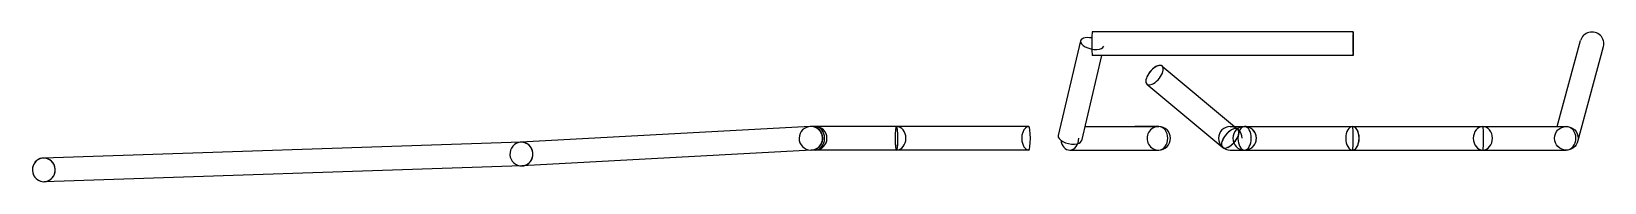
# Model space of a CAD drawing. Header units: millimetres. Extents: x -0.1 to 99.3, y -0.1 to 9.5.
import ezdxf

# ---------------------------------------------------------------- set-up
doc = ezdxf.new("R2010")
doc.units = ezdxf.units.MM

msp = doc.modelspace()

# ---------------------------------------------------------------- linework, layer by layer
at = {"layer": 'sheet_layer'}
for p, q in [((83.4283, 9.49997), (66.9396, 9.49997)), ((96.3171, 3.49997), (97.7897, 8.94576)), ((66.2096, 8.92178), (64.7975, 2.92178)), ((67.5336, 7.99997), (66.2576, 2.57816)), ((83.4283, 7.99997), (66.9396, 7.99997)), ((97.6152, 2.55418), (99.2377, 8.55418)), ((71.3677, 7.32515), (75.9388, 3.49997)), ((70.4051, 6.17479), (75.1851, 2.17479)), ((49.1383, 3.49885), (30.8597, 2.49929)), ((49.4423, 3.49997), (49.1792, 3.49997)), ((54.5819, 3.49997), (49.4423, 3.49997)), ((62.949, 3.49997), (54.5819, 3.49997)), ((66.4746, 3.49997), (71.1495, 3.49997)), ((71.1495, 3.49997), (69.6322, 3.49997)), ((75.6664, 3.49997), (76.5697, 3.49997)), ((76.5697, 3.49997), (83.3845, 3.49997)), ((83.3845, 3.49997), (91.6201, 3.49997)), ((91.6201, 3.49997), (96.8912, 3.49997)), ((30.8672, 2.49954), (0.696923, 1.49956)), ((49.2202, 2.00109), (30.9335, 1.00109)), ((49.4423, 1.99997), (49.1997, 1.99997)), ((54.5819, 1.99997), (49.4423, 1.99997)), ((62.949, 1.99997), (54.5819, 1.99997)), ((65.5276, 1.99997), (71.1495, 1.99997)), ((75.6664, 1.99997), (76.5697, 1.99997)), ((76.5697, 1.99997), (83.3845, 1.99997)), ((83.3845, 1.99997), (91.6201, 1.99997)), ((91.6201, 1.99997), (96.8912, 1.99997)), ((30.9174, 1.00038), (0.746613, 0.000381))]:
    msp.add_line(p, q, dxfattribs=at)
msp.add_circle((96.8912, 2.74997), 0.75, dxfattribs=at)
for centre, major_axis, ratio, start_param, end_param in [((66.9396, 8.74997), (0.730055, -0.171814), 0.458909, 2.50839, 3.14159), ((66.9396, 8.74997), (0.730055, -0.171814), 0.458909, 1.69754, 2.50839), ((66.9396, 8.74997), (0, -0.75), 0.0212718, 3.14159, 6.28319), ((83.4283, 8.74997), (0, -0.75), 0.0212718, 3.14159, 6.28319), ((83.4283, 8.74997), (0, -0.75), 0.0212718, 1.5708, 3.14159), ((98.5137, 8.74997), (-0.723994, 0.195787), 0.970349, 3.14159, 6.28319), ((66.9396, 8.74997), (0.730055, -0.171814), 0.458909, 3.14159, 6.28319), ((83.4283, 8.74997), (0, -0.75), 0.0212718, 0, 1.5708), ((70.8864, 6.74997), (0.481323, 0.575177), 0.476344, 3.90666, 3.14159), ((70.8864, 6.74997), (0.481323, 0.575177), 0.476344, 6.28319, 3.90666), ((49.1792, 2.74997), (0, -0.75), 0.999222, 3.14159, 3.09433), ((49.1792, 2.74997), (0.040952, -0.748881), 0.969746, 6.28319, 3.14159), ((49.1792, 2.74997), (0, -0.75), 0.999222, 6.28319, 3.14159), ((49.4423, 2.74997), (0, -0.75), 0.999222, 6.28319, 3.14159), ((49.4423, 2.74997), (0, -0.75), 0.792701, 6.28319, 3.14159), ((54.5819, 2.74997), (0, -0.75), 0.122754, 3.14159, 1.5708), ((54.5819, 2.74997), (0, -0.75), 0.122754, 1.5708, 0), ((54.5819, 2.74997), (0, -0.75), 0.122754, 6.28319, 3.14159), ((54.5819, 2.74997), (0, -0.75), 0.792701, 6.28319, 3.14159), ((62.949, 2.74997), (0, -0.75), 0.60961, 3.14159, 6.28319), ((62.949, 2.74997), (0, -0.75), 0.122754, 6.28319, 3.14159), ((71.1495, 2.74997), (0, -0.75), 0.984434, 3.14159, 6.28319), ((71.1495, 2.74997), (0, 0.75), 0.758898, 4.71239, 6.28319), ((71.1495, 2.74997), (0, -0.75), 0.984434, 1.5708, 3.14159), ((75.6664, 2.74997), (0, 0.75), 0.99483, 4.71239, 3.14159), ((75.6664, 2.74997), (0.481323, 0.575177), 0.476344, 3.14159, 3.07024), ((75.6664, 2.74997), (0.481323, 0.575177), 0.476344, 3.90666, 3.14159), ((76.5697, 2.74997), (0, 0.75), 0.99483, 6.28319, 4.71239), ((76.5697, 2.74997), (0, 0.75), 0.99483, 4.71239, 3.14159), ((76.5697, 2.74997), (0, 0.75), 0.564227, 6.28319, 4.71239), ((76.5697, 2.74997), (0, 0.75), 0.564227, 4.71239, 3.14159), ((76.5697, 2.74997), (0, 0.75), 0.99483, 3.14159, 0), ((83.3845, 2.74997), (0, 0.75), 0.564227, 6.28319, 4.71239), ((83.3845, 2.74997), (0, 0.75), 0.564227, 4.71239, 3.14159), ((83.3845, 2.74997), (0, 0.75), 0.564227, 3.14159, 0), ((83.3845, 2.74997), (0, 0.75), 0.0669422, 4.71239, 6.28319), ((91.6201, 2.74997), (0, 0.75), 0.805526, 0, 3.14159), ((91.6201, 2.74997), (0, 0.75), 0.805526, 4.71239, 6.28319), ((91.6201, 2.74997), (0, 0.75), 0.0669422, 4.71239, 6.28319), ((96.8912, 2.74997), (0, 0.75), 0.805526, 4.71239, 6.28319), ((30.8926, 1.74997), (0.040952, -0.748881), 0.969746, 0.0117243, 0), ((30.8926, 1.74997), (0.040952, -0.748881), 0.969746, 6.28319, 3.34231), ((30.8926, 1.74997), (0.024845, -0.749588), 0.962315, 6.28319, 3.32154), ((65.5276, 2.74997), (0.730055, -0.171814), 0.458909, 3.14159, 6.28319), ((65.5276, 2.74997), (0, 0.75), 0.758898, 1.73621, 3.14159), ((65.5276, 2.74997), (0, 0.75), 0.758898, 3.14159, 4.71239), ((71.1495, 2.74997), (0, 0.75), 0.758898, 3.14159, 4.71239), ((71.1495, 2.74997), (0, -0.75), 0.984434, 0, 1.5708), ((83.3845, 2.74997), (0, 0.75), 0.0669422, 3.14159, 4.71239), ((91.6201, 2.74997), (0, 0.75), 0.805526, 3.14159, 4.71239), ((91.6201, 2.74997), (0, 0.75), 0.0669422, 3.14159, 4.71239), ((96.8912, 2.74997), (0, 0.75), 0.805526, 3.14159, 4.71239), ((0.721768, 0.74997), (0.024845, -0.749588), 0.962315, 3.14159, 1.60272), ((0.721768, 0.74997), (0.024845, -0.749588), 0.962315, 1.60272, 0), ((0.721768, 0.74997), (0.024845, -0.749588), 0.962315, 6.28319, 3.14159)]:
    msp.add_ellipse(centre, major_axis=major_axis, ratio=ratio, start_param=start_param, end_param=end_param, dxfattribs=at)

doc.saveas('drawing.dxf')
